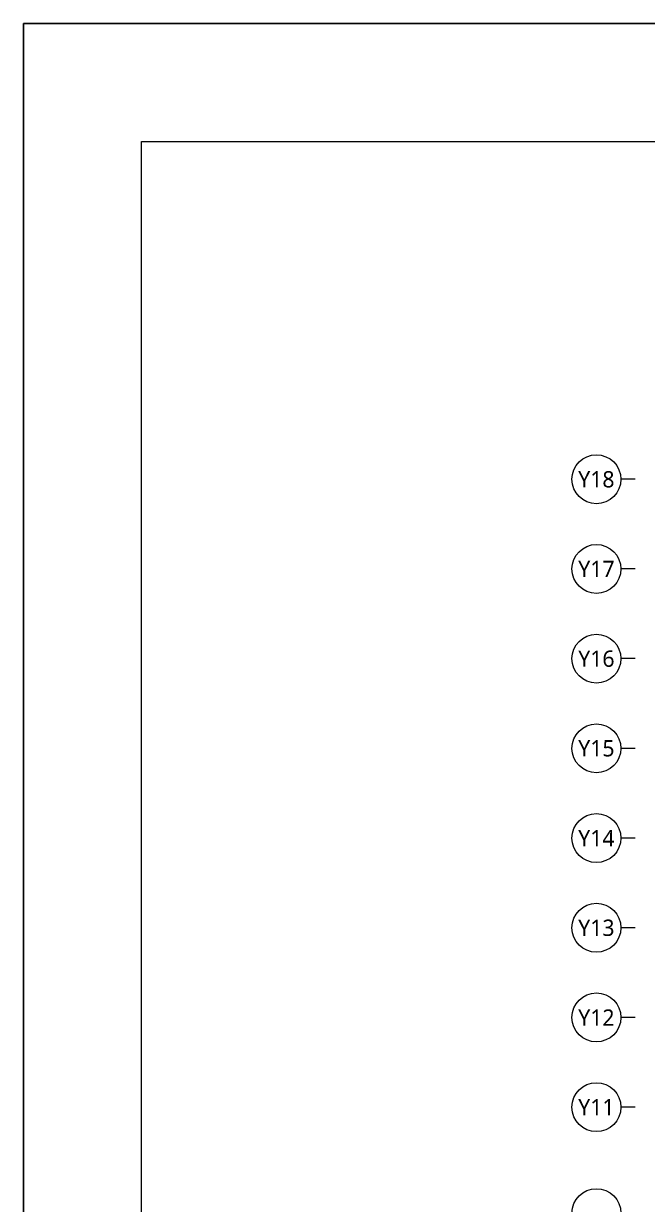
# Model space of a CAD drawing. Header units: millimetres. Extents: x 4003075 to 5615882, y 1445368 to 2591247.
# Drawn here: x 5195882 to 5272325, y 2446443 to 2591247 of the extents above; entities that cross this region are included whole.
import ezdxf
from ezdxf.enums import TextEntityAlignment as Align

# ---------------------------------------------------------------- set-up
doc = ezdxf.new("R2010")
doc.units = ezdxf.units.MM
doc.layers.add('!!출력', color=9, linetype='Continuous', plot=False)
doc.layers.add('XR-평면도$0$A-XXXX-NPLT', color=9, linetype='Continuous', lineweight=15, plot=False)
doc.styles.add('XR-평면도$0$맑은고딕', font='malgun.ttf')

msp = doc.modelspace()

# ---------------------------------------------------------------- linework, layer by layer
at = {"layer": '!!출력'}
msp.add_lwpolyline([(5195882, 2294247), (5615882, 2294247), (5615882, 2591247), (5195882, 2591247)], close=True, dxfattribs=at)
at = {"layer": 'XR-평면도$0$A-XXXX-NPLT'}
for p, q in [((5270825, 2535367.6), (5269075, 2535367.6)), ((5270825, 2524367.6), (5269075, 2524367.6)), ((5270825, 2513367.6), (5269075, 2513367.6)), ((5270825, 2502367.6), (5269075, 2502367.6)), ((5270825, 2491367.6), (5269075, 2491367.6)), ((5270825, 2480367.6), (5269075, 2480367.6)), ((5270825, 2469367.6), (5269075, 2469367.6)), ((5270825, 2458367.6), (5269075, 2458367.6))]:
    msp.add_line(p, q, dxfattribs=at)
for points in [[(5195882, 2591247), (5615882, 2591247), (5615882, 2294247), (5195882, 2294247)], [(5195882, 2591247), (5615882, 2591247), (5615882, 2294247), (5195882, 2294247)], [(5195882, 2591247), (5615882, 2591247), (5615882, 2294247), (5195882, 2294247)], [(5569707, 2308697), (5210332, 2308697), (5210332, 2576797), (5569707, 2576797)], [(5569707, 2308697), (5210332, 2308697), (5210332, 2576797), (5569707, 2576797)], [(5569707, 2308697), (5210332, 2308697), (5210332, 2576797), (5569707, 2576797)]]:
    msp.add_lwpolyline(points, close=True, dxfattribs=at)
at = {"layer": 'XR-평면도$0$A-XXXX-NPLT', "ltscale": 0.2}
for centre in [(5266075, 2535367.6), (5266075, 2524367.6), (5266075, 2513367.6), (5266075, 2502367.6), (5266075, 2491367.6), (5266075, 2480367.6), (5266075, 2469367.6), (5266075, 2458367.6), (5266075, 2445367.6)]:
    msp.add_circle(centre, 3000, dxfattribs=at)

# ---------------------------------------------------------------- texts
at = {"layer": 'XR-평면도$0$A-XXXX-NPLT', "ltscale": 0.2, "style": 'XR-평면도$0$맑은고딕'}
for s, p in [('Y18', (5266075, 2535367.6)), ('Y17', (5266075, 2524367.6)), ('Y16', (5266075, 2513367.6)), ('Y15', (5266075, 2502367.6)), ('Y14', (5266075, 2491367.6)), ('Y13', (5266075, 2480367.6)), ('Y12', (5266075, 2469367.6)), ('Y11', (5266075, 2458367.6))]:
    msp.add_text(s, height=2000, dxfattribs=at).set_placement(p, align=Align.MIDDLE)

doc.saveas('drawing.dxf')
